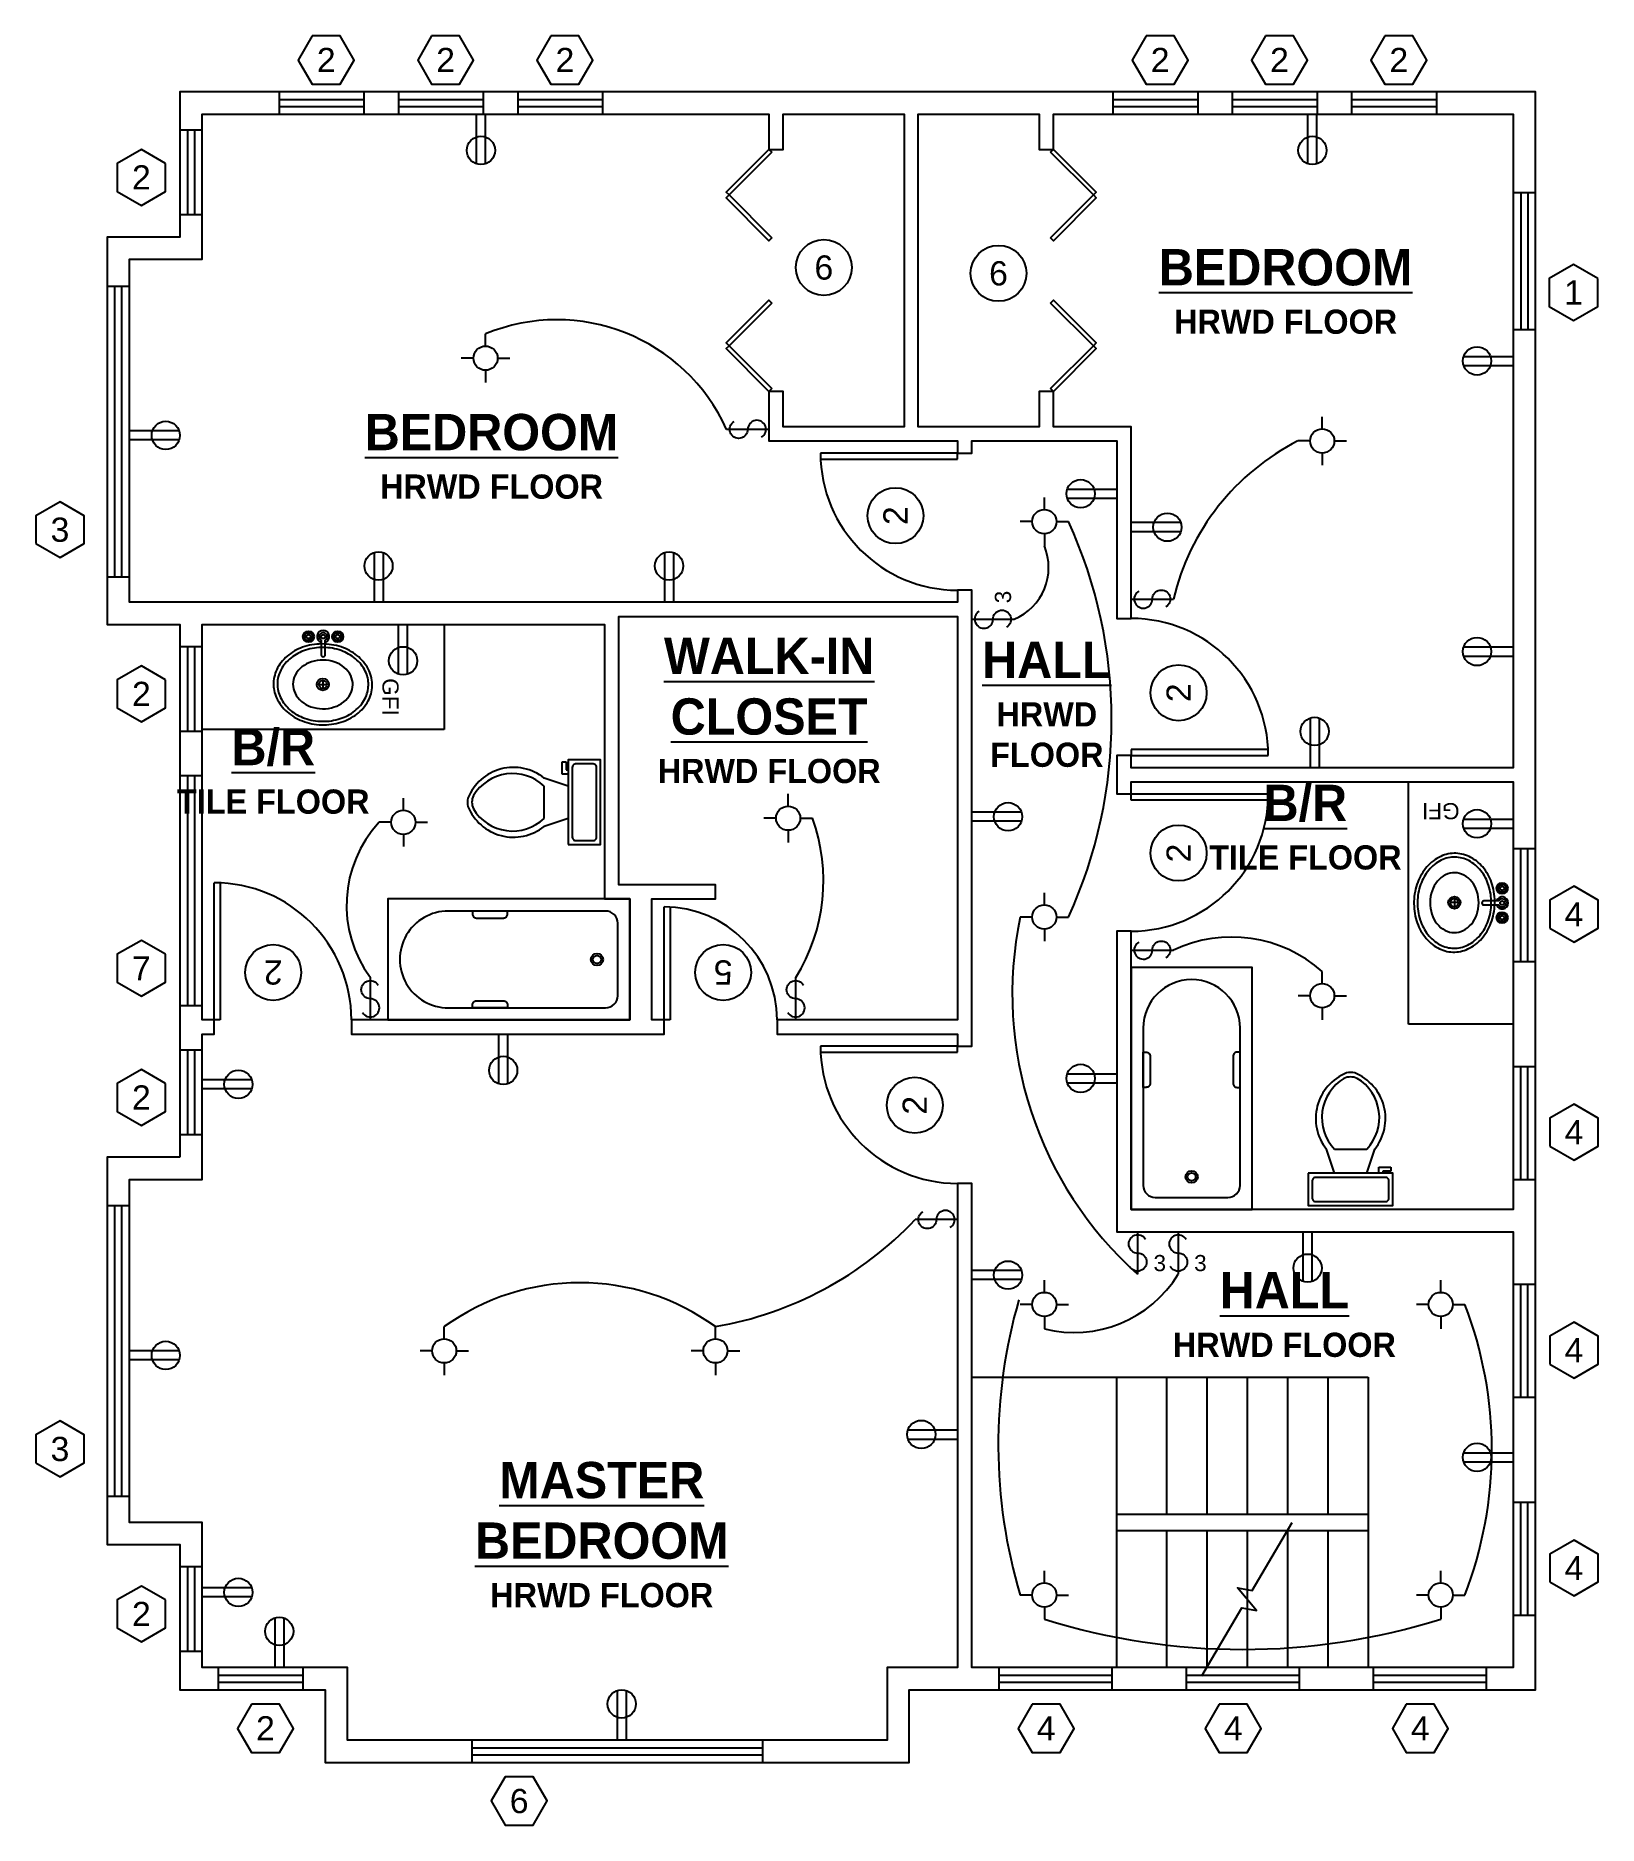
# Model space of a CAD drawing. Header units: inches. Extents: x 611 to 998, y -73 to 370.
import ezdxf
from ezdxf.enums import TextEntityAlignment as Align

# ---------------------------------------------------------------- set-up
doc = ezdxf.new("R2010")
doc.units = ezdxf.units.IN
doc.header["$MEASUREMENT"] = 0
for name, color, linetype in [('Appliances', 3, 'Continuous'), ('Cabinetry', 95, 'Continuous'), ('DB - Windows', 5, 'Continuous'), ('Doors', 155, 'Continuous'), ('Lighting', 30, 'Continuous'), ('Power', 6, 'Continuous'), ('Stairs', 203, 'Continuous'), ('Text', 7, 'Continuous'), ('Walls', 7, 'Continuous')]:
    doc.layers.add(name, color=color, linetype=linetype)
doc.styles.add('ARCHITECT', font='cityb___.ttf')
doc.styles.add('ATTR', font='romans.shx', dxfattribs={"width": 0.8, "height": 0.24})
doc.styles.get("Standard").update_dxf_attribs({"font": 'arial.ttf'})

# ---------------------------------------------------------------- blocks, each defined once
blk = doc.blocks.new('Lighting fixture')
for p, q in [((0, 3), (0, 6)), ((-3, 0), (-6, 0)), ((3, 0), (6, 0)), ((0, -3), (0, -6))]:
    blk.add_line(p, q)
blk.add_circle((0, 0), 3)
blk = doc.blocks.new('Receptacle')
for p, q in [((12.31, 1.12), (0, 1.12)), ((12.31, -1.12), (0, -1.12))]:
    blk.add_line(p, q)
blk.add_circle((9, 0), 3.5)
at = {"style": 'ATTR', "width": 0.8, "flags": 9}
blk.add_attdef('ESTCODE', (0, 0), '', height=0.0000548, dxfattribs=at)
blk = doc.blocks.new('*B15')
for p, q in [((12.31, 1.12), (0, 1.12)), ((12.31, -1.12), (0, -1.12))]:
    blk.add_line(p, q)
blk.add_circle((9, 0), 3.5)
at = {"insert": (13.31, -1.12), "char_height": 4, "width": 3.3694, "attachment_point": 1}
blk.add_mtext('GFI', dxfattribs=at)
at = {"style": 'ATTR', "width": 0.8, "flags": 9}
blk.add_attdef('ESTCODE', (0, 0), '', height=0.0000548, dxfattribs=at)
blk = doc.blocks.new('*B16')
blk.add_line((0, 0), (0, -10.5))
blk.add_lwpolyline([(1.95, -1.88, 1.732051), (0, -5.25, -1.732051), (-1.95, -8.62, -1.732051)], format="xyb")
at = {"insert": (3.95, -5.74), "char_height": 4, "width": 3.3694, "attachment_point": 1}
blk.add_mtext('3', dxfattribs=at)
at = {"style": 'ATTR', "width": 0.8, "flags": 9}
blk.add_attdef('ESTCODE', (0, 0), '', height=0.00003, dxfattribs=at)
blk = doc.blocks.new('Switch')
blk.add_line((0, 0), (0, -10.5))
blk.add_lwpolyline([(1.95, -1.88, 1.732051), (0, -5.25, -1.732051), (-1.95, -8.62, -1.732051)], format="xyb")
at = {"style": 'ATTR', "width": 0.8, "flags": 9}
blk.add_attdef('ESTCODE', (0, 0), '', height=0.00003, dxfattribs=at)
blk = doc.blocks.new('Bathtub')
blk.add_lwpolyline([(0, 0), (0, -60), (30, -60), (30, 0)], close=True)
for points in [[(27, -6, 0.414214), (24, -3), (6, -3, 0.414214), (3, -6), (3, -45, 1), (27, -45)], [(3, -39.02), (3.73, -39.02, 0.414214), (4.73, -38.02), (4.73, -31.3, 0.414214), (3.73, -30.3), (3, -30.3)], [(27, -39.02), (26.27, -39.02, -0.414214), (25.27, -38.02), (25.27, -31.3, -0.414214), (26.27, -30.3), (27, -30.3)]]:
    blk.add_lwpolyline(points, format="xyb", close=True)
for radius in [1.5, 1]:
    blk.add_circle((15, -8.13), radius)
blk = doc.blocks.new('Toilet')
for p, q in [((9.5, -7), (9.5, -3)), ((-10, -9.5), (-8, -9.5)), ((-10, -10.5), (-10, -9.5)), ((-7, -10.5), (-10, -10.5)), ((-8, -9.5), (-8, -9)), ((-7, -9), (-7, -10.5)), ((-4, -9), (-6, -15)), ((4, -9), (6, -15)), ((4, -15), (-4, -15))]:
    blk.add_line(p, q)
blk.add_lwpolyline([(10.5, -9), (10.5, -1), (-10.5, -1), (-10.5, -9)], close=True)
for points in [[(-9.5, -3), (-9.5, -7)], [(8.5, -2), (-8.5, -2)], [(-8.5, -8), (8.5, -8)]]:
    blk.add_lwpolyline(points)
for centre, radius, start, end in [((-8.62, -2.88), 0.884, 81.8699, 188.1301), ((8.62, -2.88), 0.884, 351.8699, 98.1301), ((-8.62, -7.12), 0.884, 171.8699, 278.1301), ((8.62, -7.12), 0.884, 261.8699, 8.1301), ((3.52, -22.58), 12.17, 141.4691, 247.9714), ((4.2, -22.82), 11.33, 136.3677, 238.9468), ((-3.52, -22.58), 12.17, 292.0284, 38.5307), ((-4.2, -22.82), 11.33, 301.053, 43.6321), ((0, -28.88), 4, 245.7318, 294.2682), ((0, -30), 4, 254.8605, 285.1395)]:
    blk.add_arc(centre, radius, start, end)
blk = doc.blocks.new('Faucet - top')
for p, q in [((-4.107, 0.125), (-4.375, 0.125)), ((-3.75, 0.4788), (-3.75, 0.75)), ((-3.5, 0.482), (-3.5, 0.75)), ((-3.1461, 0.125), (-2.875, 0.125)), ((3.143, 0.125), (2.875, 0.125)), ((3.5, 0.4788), (3.5, 0.75)), ((3.75, 0.482), (3.75, 0.75)), ((4.1039, 0.125), (4.375, 0.125)), ((-4.1039, -0.125), (-4.375, -0.125)), ((-3.75, -0.4821), (-3.75, -0.75)), ((-3.5, -0.4789), (-3.5, -0.75)), ((-3.143, -0.125), (-2.875, -0.125)), ((-0.5, -0.8639), (-0.5, -4.5)), ((0.5, -4.5), (0.5, -0.8631)), ((3.1461, -0.125), (2.875, -0.125)), ((3.5, -0.4821), (3.5, -0.75)), ((3.75, -0.4789), (3.75, -0.75)), ((4.107, -0.125), (4.375, -0.125))]:
    blk.add_line(p, q)
for centre, radius in [((-3.625, 0), 1.375), ((-4.625, 0), 0.2795), ((-3.625, 0), 0.5), ((-3.625, 1), 0.2795), ((-2.625, 0), 0.2795), ((0, 0), 0.5), ((3.625, 0), 1.375), ((2.625, 0), 0.2795), ((3.625, 0), 0.5), ((3.625, 1), 0.2795), ((4.625, 0), 0.2795), ((-3.625, -1), 0.2795), ((3.625, -1), 0.2795)]:
    blk.add_circle(centre, radius)
for centre, radius, start, end in [((-3.625, 0), 1, 105.2407, 164.2093), ((-3.625, 0), 1, 16.44125, 74.07887), ((0, 0), 1.5, 289.6514, 250.3603), ((0, 0), 1, 300.3431, 239.7554), ((3.625, 0), 1, 106.12, 164.0884), ((3.625, 0), 1, 16.23422, 73.90469), ((-3.625, 0), 1, 196.2342, 253.9047), ((-3.625, 0), 1, 286.12, 344.0884), ((3.625, 0), 1, 196.4413, 254.0789), ((3.625, 0), 1, 285.2407, 344.2093), ((0, -4.5), 0.5, 180, 0)]:
    blk.add_arc(centre, radius, start, end)
blk = doc.blocks.new('Sink')
for p, q in [((-1.07, -14.84), (0.93, -14.84)), ((-0.07, -13.84), (-0.07, -15.84))]:
    blk.add_line(p, q)
at = {"linetype": 'Continuous'}
for points in [[(-12.3, -14.45, 0.117634), (-11.53, -18.2, 0.104469), (-8.95, -21.64, 0.090016), (-5.15, -23.91, 0.08192), (-0.39, -24.86, 0.08192), (4.42, -24.22, 0.090016), (8.35, -22.2, 0.104469), (11.16, -18.93, 0.117634), (12.17, -15.24, 0.117634), (11.4, -11.48, 0.104469), (8.81, -8.04, 0.090016), (5.02, -5.77, 0.08192), (0.26, -4.83, 0.08192), (-4.56, -5.46, 0.090016), (-8.49, -7.48, 0.104469), (-11.29, -10.75, 0.117634)], [(-11.35, -14.68, 0.118622), (-10.58, -18.09, 0.104678), (-8.14, -21.2, 0.089562), (-4.61, -23.21, 0.081185), (-0.2, -23.99, 0.081185), (4.23, -23.33, 0.089562), (7.82, -21.42, 0.104678), (10.35, -18.39, 0.118622), (11.22, -15, 0.118622), (10.45, -11.59, 0.104678), (8, -8.48, 0.089562), (4.47, -6.47, 0.081185), (0.06, -5.69, 0.081185), (-4.37, -6.35, 0.089562), (-7.96, -8.26, 0.104678), (-10.49, -11.29, 0.118622)], [(-7.49, -14.76, 0.118283), (-6.97, -17.01, 0.104607), (-5.36, -19.05, 0.089718), (-3.03, -20.37, 0.081436), (-0.14, -20.88, 0.081436), (2.77, -20.43, 0.089718), (5.13, -19.17, 0.104607), (6.79, -17.16, 0.118283), (7.35, -14.92, 0.118283), (6.84, -12.67, 0.104607), (5.23, -10.63, 0.089718), (2.9, -9.31, 0.081436), (0, -8.8, 0.081436), (-2.91, -9.25, 0.089718), (-5.27, -10.51, 0.104607), (-6.92, -12.52, 0.118283)]]:
    blk.add_lwpolyline(points, format="xyb", close=True, dxfattribs=at)
for radius in [1.5, 1]:
    blk.add_circle((-0.07, -14.84), radius)
blk.add_blockref('Faucet - top', (0, -3))
blk = doc.blocks.new('*U41')
for p, q in [((0, 5.5), (0, 0)), ((72, 5.5), (72, 0)), ((0, 3.62), (72, 3.62)), ((0, 1.88), (72, 1.88))]:
    blk.add_line(p, q)
blk.add_lwpolyline([(8.23, 23.22), (4.77, 17.22), (8.23, 11.22), (15.16, 11.22), (18.63, 17.22), (15.16, 23.22)], close=True)
at = {"color": 7}
blk.add_attdef('SYM.', text='', height=6, dxfattribs=at).set_placement((11.7, 19.39), align=Align.MIDDLE_CENTER)
at = {"flags": 1}
for tag, p in [('WIDTH', (-0.17, -11.88)), ('HEIGHT', (-0.17, -23.01)), ('STYLE', (-0.17, -34.13)), ('REF#', (-0.17, -45.26)), ('MANUFACTURER', (-0.17, -56.39)), ('COST', (-0.17, -67.52))]:
    blk.add_attdef(tag, p, '', height=6, dxfattribs=at)
blk = doc.blocks.new('*U42')
for p, q in [((0, 5.5), (0, 0)), ((72, 5.5), (72, 0)), ((0, 3.62), (72, 3.62)), ((0, 1.88), (72, 1.88))]:
    blk.add_line(p, q)
blk.add_lwpolyline([(8.23, 23.22), (4.77, 17.22), (8.23, 11.22), (15.16, 11.22), (18.63, 17.22), (15.16, 23.22)], close=True)
at = {"color": 7}
blk.add_attdef('SYM.', text='', height=6, dxfattribs=at).set_placement((11.7, 19.39), align=Align.MIDDLE_CENTER)
at = {"flags": 1}
for tag, p in [('WIDTH', (-0.17, -11.88)), ('HEIGHT', (-0.17, -23.01)), ('STYLE', (-0.17, -34.13)), ('REF#', (-0.17, -45.26)), ('MANUFACTURER', (-0.17, -56.39)), ('COST', (-0.17, -67.52))]:
    blk.add_attdef(tag, p, '', height=6, dxfattribs=at)
blk = doc.blocks.new('*B18')
for p, q in [((0, 5.5), (0, 0)), ((21, 5.5), (21, 0)), ((0, 3.62), (21, 3.62)), ((0, 1.88), (21, 1.88))]:
    blk.add_line(p, q)
blk.add_lwpolyline([(8.23, -3.54), (4.77, -9.54), (8.23, -15.54), (15.16, -15.54), (18.63, -9.54), (15.16, -3.54)], close=True)
at = {"flags": 1}
for tag, p in [('WIDTH', (-0.17, -11.88)), ('HEIGHT', (-0.17, -23.01)), ('STYLE', (-0.17, -34.13)), ('REF#', (-0.17, -45.26)), ('MANUFACTURER', (-0.17, -56.39)), ('COST', (-0.17, -67.52))]:
    blk.add_attdef(tag, p, '', height=6, dxfattribs=at)
at = {"color": 7}
blk.add_attdef('SYM.', text='', height=6, dxfattribs=at).set_placement((11.7, -9.54), align=Align.MIDDLE_CENTER)
blk = doc.blocks.new('*U37')
for p, q in [((0, 5.5), (0, 0)), ((21, 5.5), (21, 0)), ((0, 3.62), (21, 3.62)), ((0, 1.88), (21, 1.88))]:
    blk.add_line(p, q)
blk.add_lwpolyline([(8.23, 19.39), (4.77, 13.39), (8.23, 7.39), (15.16, 7.39), (18.63, 13.39), (15.16, 19.39)], close=True)
at = {"color": 7}
blk.add_attdef('SYM.', text='', height=6, dxfattribs=at).set_placement((11.7, 19.39), align=Align.MIDDLE_CENTER)
at = {"flags": 1}
for tag, p in [('WIDTH', (-0.17, -11.88)), ('HEIGHT', (-0.17, -23.01)), ('STYLE', (-0.17, -34.13)), ('REF#', (-0.17, -45.26)), ('MANUFACTURER', (-0.17, -56.39)), ('COST', (-0.17, -67.52))]:
    blk.add_attdef(tag, p, '', height=6, dxfattribs=at)
blk = doc.blocks.new('*U38')
for p, q in [((0, 5.5), (0, 0)), ((21, 5.5), (21, 0)), ((0, 3.62), (21, 3.62)), ((0, 1.88), (21, 1.88))]:
    blk.add_line(p, q)
blk.add_lwpolyline([(8.23, 19.39), (4.77, 13.39), (8.23, 7.39), (15.16, 7.39), (18.63, 13.39), (15.16, 19.39)], close=True)
at = {"color": 7}
blk.add_attdef('SYM.', text='', height=6, dxfattribs=at).set_placement((11.7, 19.39), align=Align.MIDDLE_CENTER)
at = {"flags": 1}
for tag, p in [('WIDTH', (-0.17, -11.88)), ('HEIGHT', (-0.17, -23.01)), ('STYLE', (-0.17, -34.13)), ('REF#', (-0.17, -45.26)), ('MANUFACTURER', (-0.17, -56.39)), ('COST', (-0.17, -67.52))]:
    blk.add_attdef(tag, p, '', height=6, dxfattribs=at)
blk = doc.blocks.new('*U39')
for p, q in [((0, 5.5), (0, 0)), ((21, 5.5), (21, 0)), ((0, 3.62), (21, 3.62)), ((0, 1.88), (21, 1.88))]:
    blk.add_line(p, q)
blk.add_lwpolyline([(8.23, 19.39), (4.77, 13.39), (8.23, 7.39), (15.16, 7.39), (18.63, 13.39), (15.16, 19.39)], close=True)
at = {"color": 7}
blk.add_attdef('SYM.', text='', height=6, dxfattribs=at).set_placement((11.7, 19.39), align=Align.MIDDLE_CENTER)
at = {"flags": 1}
for tag, p in [('WIDTH', (-0.17, -11.88)), ('HEIGHT', (-0.17, -23.01)), ('STYLE', (-0.17, -34.13)), ('REF#', (-0.17, -45.26)), ('MANUFACTURER', (-0.17, -56.39)), ('COST', (-0.17, -67.52))]:
    blk.add_attdef(tag, p, '', height=6, dxfattribs=at)
blk = doc.blocks.new('*U40')
for p, q in [((0, 5.5), (0, 0)), ((21, 5.5), (21, 0)), ((0, 3.62), (21, 3.62)), ((0, 1.88), (21, 1.88))]:
    blk.add_line(p, q)
blk.add_lwpolyline([(8.23, 19.39), (4.77, 13.39), (8.23, 7.39), (15.16, 7.39), (18.63, 13.39), (15.16, 19.39)], close=True)
at = {"color": 7}
blk.add_attdef('SYM.', text='', height=6, dxfattribs=at).set_placement((11.7, 19.39), align=Align.MIDDLE_CENTER)
at = {"flags": 1}
for tag, p in [('WIDTH', (-0.17, -11.88)), ('HEIGHT', (-0.17, -23.01)), ('STYLE', (-0.17, -34.13)), ('REF#', (-0.17, -45.26)), ('MANUFACTURER', (-0.17, -56.39)), ('COST', (-0.17, -67.52))]:
    blk.add_attdef(tag, p, '', height=6, dxfattribs=at)
blk = doc.blocks.new('*U29')
for p, q in [((0, 5.5), (0, 0)), ((21, 5.5), (21, 0)), ((0, 3.62), (21, 3.62)), ((0, 1.88), (21, 1.88))]:
    blk.add_line(p, q)
blk.add_lwpolyline([(8.23, 19.39), (4.77, 13.39), (8.23, 7.39), (15.16, 7.39), (18.63, 13.39), (15.16, 19.39)], close=True)
at = {"color": 7}
blk.add_attdef('SYM.', text='', height=6, dxfattribs=at).set_placement((11.7, 19.39), align=Align.MIDDLE_CENTER)
at = {"flags": 1}
for tag, p in [('WIDTH', (-0.17, -11.88)), ('HEIGHT', (-0.17, -23.01)), ('STYLE', (-0.17, -34.13)), ('REF#', (-0.17, -45.26)), ('MANUFACTURER', (-0.17, -56.39)), ('COST', (-0.17, -67.52))]:
    blk.add_attdef(tag, p, '', height=6, dxfattribs=at)
blk = doc.blocks.new('*U30')
for p, q in [((0, 5.5), (0, 0)), ((21, 5.5), (21, 0)), ((0, 3.62), (21, 3.62)), ((0, 1.88), (21, 1.88))]:
    blk.add_line(p, q)
blk.add_lwpolyline([(8.23, 19.39), (4.77, 13.39), (8.23, 7.39), (15.16, 7.39), (18.63, 13.39), (15.16, 19.39)], close=True)
at = {"color": 7}
blk.add_attdef('SYM.', text='', height=6, dxfattribs=at).set_placement((11.7, 19.39), align=Align.MIDDLE_CENTER)
at = {"flags": 1}
for tag, p in [('WIDTH', (-0.17, -11.88)), ('HEIGHT', (-0.17, -23.01)), ('STYLE', (-0.17, -34.13)), ('REF#', (-0.17, -45.26)), ('MANUFACTURER', (-0.17, -56.39)), ('COST', (-0.17, -67.52))]:
    blk.add_attdef(tag, p, '', height=6, dxfattribs=at)
blk = doc.blocks.new('*B19')
for p, q in [((-36, 5.5), (-36, 0)), ((21, 5.5), (21, 0)), ((-36, 3.62), (21, 3.62)), ((-36, 1.88), (21, 1.88))]:
    blk.add_line(p, q)
blk.add_lwpolyline([(8.23, -3.54), (4.77, -9.54), (8.23, -15.54), (15.16, -15.54), (18.63, -9.54), (15.16, -3.54)], close=True)
at = {"flags": 1}
for tag, p in [('WIDTH', (-0.17, -11.88)), ('HEIGHT', (-0.17, -23.01)), ('STYLE', (-0.17, -34.13)), ('REF#', (-0.17, -45.26)), ('MANUFACTURER', (-0.17, -56.39)), ('COST', (-0.17, -67.52))]:
    blk.add_attdef(tag, p, '', height=6, dxfattribs=at)
at = {"color": 7}
blk.add_attdef('SYM.', text='', height=6, dxfattribs=at).set_placement((11.7, -9.54), align=Align.MIDDLE_CENTER)
blk = doc.blocks.new('*U31')
for p, q in [((0, 5.5), (0, 0)), ((72, 5.5), (72, 0)), ((0, 3.62), (72, 3.62)), ((0, 1.88), (72, 1.88))]:
    blk.add_line(p, q)
blk.add_lwpolyline([(8.23, -3.54), (4.77, -9.54), (8.23, -15.54), (15.16, -15.54), (18.63, -9.54), (15.16, -3.54)], close=True)
at = {"color": 7}
blk.add_attdef('SYM.', text='', height=6, dxfattribs=at).set_placement((11.7, 19.39), align=Align.MIDDLE_CENTER)
at = {"flags": 1}
for tag, p in [('WIDTH', (-0.17, -11.88)), ('HEIGHT', (-0.17, -23.01)), ('STYLE', (-0.17, -34.13)), ('REF#', (-0.17, -45.26)), ('MANUFACTURER', (-0.17, -56.39)), ('COST', (-0.17, -67.52))]:
    blk.add_attdef(tag, p, '', height=6, dxfattribs=at)
blk = doc.blocks.new('*U32')
for p, q in [((0, 5.5), (0, 0)), ((28, 5.5), (28, 0)), ((0, 3.62), (28, 3.62)), ((0, 1.88), (28, 1.88))]:
    blk.add_line(p, q)
blk.add_lwpolyline([(8.23, -3.54), (4.77, -9.54), (8.23, -15.54), (15.16, -15.54), (18.63, -9.54), (15.16, -3.54)], close=True)
at = {"color": 7}
blk.add_attdef('SYM.', text='', height=6, dxfattribs=at).set_placement((11.7, 19.39), align=Align.MIDDLE_CENTER)
at = {"flags": 1}
for tag, p in [('WIDTH', (-0.17, -11.88)), ('HEIGHT', (-0.17, -23.01)), ('STYLE', (-0.17, -34.13)), ('REF#', (-0.17, -45.26)), ('MANUFACTURER', (-0.17, -56.39)), ('COST', (-0.17, -67.52))]:
    blk.add_attdef(tag, p, '', height=6, dxfattribs=at)
blk = doc.blocks.new('*U33')
for p, q in [((0, 5.5), (0, 0)), ((28, 5.5), (28, 0)), ((0, 3.62), (28, 3.62)), ((0, 1.88), (28, 1.88))]:
    blk.add_line(p, q)
blk.add_lwpolyline([(8.23, -3.54), (4.77, -9.54), (8.23, -15.54), (15.16, -15.54), (18.63, -9.54), (15.16, -3.54)], close=True)
at = {"color": 7}
blk.add_attdef('SYM.', text='', height=6, dxfattribs=at).set_placement((11.7, 19.39), align=Align.MIDDLE_CENTER)
at = {"flags": 1}
for tag, p in [('WIDTH', (-0.17, -11.88)), ('HEIGHT', (-0.17, -23.01)), ('STYLE', (-0.17, -34.13)), ('REF#', (-0.17, -45.26)), ('MANUFACTURER', (-0.17, -56.39)), ('COST', (-0.17, -67.52))]:
    blk.add_attdef(tag, p, '', height=6, dxfattribs=at)
blk = doc.blocks.new('*U34')
for p, q in [((0, 5.5), (0, 0)), ((28, 5.5), (28, 0)), ((0, 3.62), (28, 3.62)), ((0, 1.88), (28, 1.88))]:
    blk.add_line(p, q)
blk.add_lwpolyline([(8.23, -3.54), (4.77, -9.54), (8.23, -15.54), (15.16, -15.54), (18.63, -9.54), (15.16, -3.54)], close=True)
at = {"color": 7}
blk.add_attdef('SYM.', text='', height=6, dxfattribs=at).set_placement((11.7, 19.39), align=Align.MIDDLE_CENTER)
at = {"flags": 1}
for tag, p in [('WIDTH', (-0.17, -11.88)), ('HEIGHT', (-0.17, -23.01)), ('STYLE', (-0.17, -34.13)), ('REF#', (-0.17, -45.26)), ('MANUFACTURER', (-0.17, -56.39)), ('COST', (-0.17, -67.52))]:
    blk.add_attdef(tag, p, '', height=6, dxfattribs=at)
blk = doc.blocks.new('*U35')
for p, q in [((0, 5.5), (0, 0)), ((28, 5.5), (28, 0)), ((0, 3.62), (28, 3.62)), ((0, 1.88), (28, 1.88))]:
    blk.add_line(p, q)
blk.add_lwpolyline([(8.23, -3.54), (4.77, -9.54), (8.23, -15.54), (15.16, -15.54), (18.63, -9.54), (15.16, -3.54)], close=True)
at = {"color": 7}
blk.add_attdef('SYM.', text='', height=6, dxfattribs=at).set_placement((11.7, 19.39), align=Align.MIDDLE_CENTER)
at = {"flags": 1}
for tag, p in [('WIDTH', (-0.17, -11.88)), ('HEIGHT', (-0.17, -23.01)), ('STYLE', (-0.17, -34.13)), ('REF#', (-0.17, -45.26)), ('MANUFACTURER', (-0.17, -56.39)), ('COST', (-0.17, -67.52))]:
    blk.add_attdef(tag, p, '', height=6, dxfattribs=at)
blk = doc.blocks.new('*U36')
for p, q in [((0, 5.5), (0, 0)), ((28, 5.5), (28, 0)), ((0, 3.62), (28, 3.62)), ((0, 1.88), (28, 1.88))]:
    blk.add_line(p, q)
blk.add_lwpolyline([(8.23, -3.54), (4.77, -9.54), (8.23, -15.54), (15.16, -15.54), (18.63, -9.54), (15.16, -3.54)], close=True)
at = {"color": 7}
blk.add_attdef('SYM.', text='', height=6, dxfattribs=at).set_placement((11.7, 19.39), align=Align.MIDDLE_CENTER)
at = {"flags": 1}
for tag, p in [('WIDTH', (-0.17, -11.88)), ('HEIGHT', (-0.17, -23.01)), ('STYLE', (-0.17, -34.13)), ('REF#', (-0.17, -45.26)), ('MANUFACTURER', (-0.17, -56.39)), ('COST', (-0.17, -67.52))]:
    blk.add_attdef(tag, p, '', height=6, dxfattribs=at)
blk = doc.blocks.new('*U25')
for p, q in [((0, 5.5), (0, 0)), ((28, 5.5), (28, 0)), ((0, 3.62), (28, 3.62)), ((0, 1.88), (28, 1.88))]:
    blk.add_line(p, q)
blk.add_lwpolyline([(8.23, -3.54), (4.77, -9.54), (8.23, -15.54), (15.16, -15.54), (18.63, -9.54), (15.16, -3.54)], close=True)
at = {"color": 7}
blk.add_attdef('SYM.', text='', height=6, dxfattribs=at).set_placement((11.7, 19.39), align=Align.MIDDLE_CENTER)
at = {"flags": 1}
for tag, p in [('WIDTH', (-0.17, -11.88)), ('HEIGHT', (-0.17, -23.01)), ('STYLE', (-0.17, -34.13)), ('REF#', (-0.17, -45.26)), ('MANUFACTURER', (-0.17, -56.39)), ('COST', (-0.17, -67.52))]:
    blk.add_attdef(tag, p, '', height=6, dxfattribs=at)
blk = doc.blocks.new('*U26')
for p, q in [((0, 5.5), (0, 0)), ((28, 5.5), (28, 0)), ((0, 3.62), (28, 3.62)), ((0, 1.88), (28, 1.88))]:
    blk.add_line(p, q)
blk.add_lwpolyline([(8.23, -3.54), (4.77, -9.54), (8.23, -15.54), (15.16, -15.54), (18.63, -9.54), (15.16, -3.54)], close=True)
at = {"color": 7}
blk.add_attdef('SYM.', text='', height=6, dxfattribs=at).set_placement((11.7, 19.39), align=Align.MIDDLE_CENTER)
at = {"flags": 1}
for tag, p in [('WIDTH', (-0.17, -11.88)), ('HEIGHT', (-0.17, -23.01)), ('STYLE', (-0.17, -34.13)), ('REF#', (-0.17, -45.26)), ('MANUFACTURER', (-0.17, -56.39)), ('COST', (-0.17, -67.52))]:
    blk.add_attdef(tag, p, '', height=6, dxfattribs=at)
blk = doc.blocks.new('*U27')
for p, q in [((-13, 5.5), (-13, 0)), ((21, 5.5), (21, 0)), ((-13, 3.62), (21, 3.62)), ((-13, 1.88), (21, 1.88))]:
    blk.add_line(p, q)
blk.add_lwpolyline([(8.23, 20.92), (4.77, 14.92), (8.23, 8.92), (15.16, 8.92), (18.63, 14.92), (15.16, 20.92)], close=True)
at = {"color": 7}
blk.add_attdef('SYM.', text='', height=6, dxfattribs=at).set_placement((11.7, 19.39), align=Align.MIDDLE_CENTER)
at = {"flags": 1}
for tag, p in [('WIDTH', (-0.17, -11.88)), ('HEIGHT', (-0.17, -23.01)), ('STYLE', (-0.17, -34.13)), ('REF#', (-0.17, -45.26)), ('MANUFACTURER', (-0.17, -56.39)), ('COST', (-0.17, -67.52))]:
    blk.add_attdef(tag, p, '', height=6, dxfattribs=at)
blk = doc.blocks.new('Door - Bifold')
for points in [[(0.71, -0.71), (0, 0), (10.61, 10.61), (11.31, 9.9)], [(21.92, -0.71), (11.31, 9.9), (12.02, 10.61), (22.63, 0)], [(38.08, -0.71), (37.37, 0), (47.98, 10.61), (48.69, 9.9)], [(59.29, -0.71), (48.69, 9.9), (49.39, 10.61), (60, 0)]]:
    blk.add_lwpolyline(points, close=True)
blk.add_circle((30.72, -13.6), 6.93)
at = {"color": 7, "flags": 8}
blk.add_attdef('SYM.', text='', height=6, dxfattribs=at).set_placement((30.72, -13.6), align=Align.MIDDLE_CENTER)
at = {"flags": 9}
for tag, p in [('WIDTH', (18.85, -23.55)), ('HEIGHT', (18.85, -34.68)), ('STYLE', (18.85, -45.81)), ('REF#', (18.85, -56.94)), ('MANUFACTURER', (18.85, -68.06)), ('COST', (18.85, -79.19))]:
    blk.add_attdef(tag, p, '', height=6, dxfattribs=at)
blk = doc.blocks.new('*B21')
for p, q in [((-1.5, 33.97), (-1.5, 0)), ((0, 0), (0, 34)), ((-1.5, 0), (0, 0))]:
    blk.add_line(p, q)
blk.add_circle((-15.53, 15.41), 6.93)
blk.add_arc((0, 0), 34, 90, 180)
at = {"color": 7, "flags": 8}
blk.add_attdef('SYM.', text='', height=6, dxfattribs=at).set_placement((12.94, 11.18), align=Align.MIDDLE_CENTER)
at = {"flags": 9}
for tag, p in [('WIDTH', (1.07, -20.09)), ('HEIGHT', (1.07, -31.22)), ('STYLE', (1.07, -42.35)), ('REF#', (1.07, -53.47)), ('MANUFACTURER', (1.07, -64.6)), ('COST', (1.07, -75.73))]:
    blk.add_attdef(tag, p, '', height=6, dxfattribs=at)
blk = doc.blocks.new('*U28')
for p, q in [((1.5, 0), (0, 0)), ((0, 0), (0, -34)), ((1.5, -33.97), (1.5, 0))]:
    blk.add_line(p, q)
blk.add_circle((15.59, -11.78), 6.93)
blk.add_arc((0, 0), 34, 270, 0)
at = {"color": 7, "flags": 8}
blk.add_attdef('SYM.', text='', height=6, dxfattribs=at).set_placement((15.59, -11.78), align=Align.MIDDLE_CENTER)
at = {"flags": 9}
for tag, p in [('WIDTH', (1.07, -20.09)), ('HEIGHT', (1.07, -31.22)), ('STYLE', (1.07, -42.35)), ('REF#', (1.07, -53.47)), ('MANUFACTURER', (1.07, -64.6)), ('COST', (1.07, -75.73))]:
    blk.add_attdef(tag, p, '', height=6, dxfattribs=at)
blk = doc.blocks.new('*U22')
for p, q in [((-1.5, 0), (0, 0)), ((-1.5, -33.97), (-1.5, 0)), ((0, 0), (0, -34))]:
    blk.add_line(p, q)
blk.add_circle((-14.63, -11.78), 6.93)
blk.add_arc((0, 0), 34, 180, 270)
at = {"color": 7, "flags": 8}
blk.add_attdef('SYM.', text='', height=6, dxfattribs=at).set_placement((-14.63, -11.78), align=Align.MIDDLE_CENTER)
at = {"flags": 9}
for tag, p in [('WIDTH', (1.07, -20.09)), ('HEIGHT', (1.07, -31.22)), ('STYLE', (1.07, -42.35)), ('REF#', (1.07, -53.47)), ('MANUFACTURER', (1.07, -64.6)), ('COST', (1.07, -75.73))]:
    blk.add_attdef(tag, p, '', height=6, dxfattribs=at)
blk = doc.blocks.new('*U23')
for p, q in [((-1.5, 0), (0, 0)), ((-1.5, -33.97), (-1.5, 0)), ((0, 0), (0, -34))]:
    blk.add_line(p, q)
blk.add_circle((-14.63, -11.78), 6.93)
blk.add_arc((0, 0), 34, 180, 270)
at = {"color": 7, "flags": 8}
blk.add_attdef('SYM.', text='', height=6, dxfattribs=at).set_placement((-14.63, -11.78), align=Align.MIDDLE_CENTER)
at = {"flags": 9}
for tag, p in [('WIDTH', (1.07, -20.09)), ('HEIGHT', (1.07, -31.22)), ('STYLE', (1.07, -42.35)), ('REF#', (1.07, -53.47)), ('MANUFACTURER', (1.07, -64.6)), ('COST', (1.07, -75.73))]:
    blk.add_attdef(tag, p, '', height=6, dxfattribs=at)
blk = doc.blocks.new('*U24')
for p, q in [((-1.5, 0), (0, 0)), ((-1.5, -27.97), (-1.5, 0)), ((0, 0), (0, -28))]:
    blk.add_line(p, q)
blk.add_circle((-14.63, -11.78), 6.93)
blk.add_arc((0, 0), 28, 180, 270)
at = {"color": 7, "flags": 8}
blk.add_attdef('SYM.', text='', height=6, dxfattribs=at).set_placement((-14.63, -11.78), align=Align.MIDDLE_CENTER)
at = {"flags": 9}
for tag, p in [('WIDTH', (1.07, -20.09)), ('HEIGHT', (1.07, -31.22)), ('STYLE', (1.07, -42.35)), ('REF#', (1.07, -53.47)), ('MANUFACTURER', (1.07, -64.6)), ('COST', (1.07, -75.73))]:
    blk.add_attdef(tag, p, '', height=6, dxfattribs=at)
blk = doc.blocks.new('*U43')
for p, q in [((-1.5, 33.97), (-1.5, 0)), ((0, 0), (0, 34)), ((-1.5, 0), (0, 0))]:
    blk.add_line(p, q)
blk.add_circle((-14.63, 10.63), 6.93)
blk.add_arc((0, 0), 34, 90, 180)
at = {"color": 7, "flags": 8}
blk.add_attdef('SYM.', text='', height=6, dxfattribs=at).set_placement((-14.63, 10.63), align=Align.MIDDLE_CENTER)
at = {"flags": 9}
for tag, p in [('WIDTH', (1.07, -20.09)), ('HEIGHT', (1.07, -31.22)), ('STYLE', (1.07, -42.35)), ('REF#', (1.07, -53.47)), ('MANUFACTURER', (1.07, -64.6)), ('COST', (1.07, -75.73))]:
    blk.add_attdef(tag, p, '', height=6, dxfattribs=at)

msp = doc.modelspace()

# ---------------------------------------------------------------- linework, layer by layer
at = {"layer": 'Cabinetry'}
for p, q in [((712.04, 224.15), (712.04, 198.15)), ((712.04, 198.15), (652.04, 198.15)), ((951.04, 125.15), (951.04, 185.15)), ((977.04, 125.15), (951.04, 125.15))]:
    msp.add_line(p, q, dxfattribs=at)
at = {"layer": 'Lighting'}
for centre, radius, start, end in [((739.96, 253.48), 46.18, 24.3414, 112.4975), ((950.58, 216.7), 59.4, 116.9458, 166.6137), ((759.71, 200.65), 117.76, 335.4123, 24.5877), ((847.93, 238.31), 13.93, 292.6638, 22.5201), ((718.04, 154.58), 30.2, 137.0897, 216.4314), ((760.95, 160.62), 45.11, 327.8967, 20.1336), ((946.06, 132.62), 93.22, 168.2222, 228.1796), ((907.21, 112.94), 33.76, 48.2995, 115.2608), ((764.08, 137.97), 89.12, 279.8235, 316.5687), ((868.27, 78.8), 30.09, 255.6276, 328.6643), ((745.67, 3.71), 57.33, 54.0987, 125.9013), ((979.11, 20.76), 129.73, 163.865, 196.6233), ((871.52, 19.65), 100.2, 338.9448, 21.0552), ((909.92, 134.92), 164.76, 252.6556, 287.3444)]:
    msp.add_arc(centre, radius, start, end, dxfattribs=at)
at = {"layer": 'Stairs'}
for p, q in [((842.8, 37.65), (941.04, 37.65)), ((878.8, -34.35), (878.8, 37.65)), ((891.04, 37.65), (891.04, 3.65)), ((901.04, 37.65), (901.04, 3.65)), ((911.04, 37.65), (911.04, 3.65)), ((921.04, 37.65), (921.04, 3.65)), ((931.04, 37.65), (931.04, 3.65)), ((941.04, 37.65), (941.04, -34.35)), ((878.8, 3.65), (941.04, 3.65)), ((878.8, -0.35), (941.04, -0.35)), ((891.04, -0.35), (891.04, -34.35)), ((901.04, -0.35), (901.04, -34.35)), ((911.04, -0.35), (911.04, -34.35)), ((921.04, -0.35), (921.04, -34.35)), ((931.04, -0.35), (931.04, -34.35))]:
    msp.add_line(p, q, dxfattribs=at)
at = {"layer": 'Stairs', "linetype": 'Continuous'}
msp.add_lwpolyline([(899.86, -36.35), (909.77, -19.51), (913.36, -20.17), (908.71, -14.53), (912.3, -15.2), (922.21, 1.65)], dxfattribs=at)
at = {"layer": 'Walls'}
for points in [[(646.54, 92.15), (628.54, 92.15), (628.54, -3.85), (646.54, -3.85), (646.54, -39.85), (682.54, -39.85), (682.54, -57.85), (827.3, -57.85), (827.3, -39.85), (982.54, -39.85), (982.54, 356.15), (646.54, 356.15), (646.54, 320.15), (628.54, 320.15), (628.54, 224.15), (646.54, 224.15)], [(758.05, 126.15), (689.04, 126.15), (689.04, 122.65), (766.55, 122.65), (766.55, 126.15), (763.55, 126.15), (763.55, 156.15), (779.3, 156.15), (779.3, 159.65), (755.3, 159.65), (755.3, 226.15), (839.3, 226.15), (839.3, 126.15), (794.55, 126.15), (794.55, 122.65), (839.3, 122.65), (839.3, 119.65), (842.8, 119.65), (842.8, 232.65), (839.3, 232.65), (839.3, 229.65), (634.04, 229.65), (634.04, 314.65), (652.04, 314.65), (652.04, 350.65), (792.54, 350.65), (792.54, 341.9), (796.04, 341.9), (796.04, 350.65), (826.04, 350.65), (826.04, 273.15), (796.04, 273.15), (796.04, 281.9), (792.54, 281.9), (792.54, 269.65), (796.04, 269.65), (839.3, 269.65), (839.3, 266.65), (842.8, 266.65), (842.8, 269.65), (878.8, 269.65), (878.8, 225.65), (882.3, 225.65), (882.3, 273.15), (863.04, 273.15), (863.04, 281.9), (859.54, 281.9), (859.54, 273.15), (829.54, 273.15), (829.54, 350.65), (859.54, 350.65), (859.54, 341.9), (863.04, 341.9), (863.04, 350.65), (977.04, 350.65), (977.04, 188.65), (882.3, 188.65), (882.3, 191.65), (878.8, 191.65), (878.8, 182.15), (882.3, 182.15), (882.3, 185.15), (977.04, 185.15), (977.04, 79.15), (882.3, 79.15), (882.3, 148.15), (878.8, 148.15), (878.8, 73.65), (977.04, 73.65), (977.04, -34.35), (842.8, -34.35), (842.8, 85.65), (839.3, 85.65), (839.3, -34.35), (821.8, -34.35), (821.8, -52.35), (688.04, -52.35), (688.04, -34.35), (652.04, -34.35), (652.04, 1.65), (634.04, 1.65), (634.04, 86.65), (652.04, 86.65), (652.04, 122.65), (655.04, 122.65), (655.04, 126.15), (652.04, 126.15), (652.04, 224.15), (751.8, 224.15), (751.8, 156.15), (758.05, 156.15)]]:
    msp.add_lwpolyline(points, close=True, dxfattribs=at)

# ---------------------------------------------------------------- block references
at = {"layer": 'Appliances'}
msp.add_blockref('Sink', (682.04, 224.15), dxfattribs=at)
for name, p, rotation in [('Toilet', (751.8, 180.1), 270), ('Sink', (977.27, 155.15), 270), ('Bathtub', (758.05, 156.15), 270.0000000000032), ('Bathtub', (912.3, 79.15), 180), ('Toilet', (936.71, 79.15), 180)]:
    msp.add_blockref(name, p, dxfattribs=dict(at, rotation=rotation))
at = {"layer": 'DB - Windows'}
ref = msp.add_blockref('*U37', (671.12, 350.65), dxfattribs=at)
ref.add_attrib('SYM.', '2', dxfattribs={"layer": '0', "color": 7, "height": 6}).set_placement((682.81, 364.04), align=Align.MIDDLE_CENTER)
ref = msp.add_blockref('*U38', (700.7, 350.65), dxfattribs=at)
ref.add_attrib('SYM.', '2', dxfattribs={"layer": '0', "color": 7, "height": 6}).set_placement((712.39, 364.04), align=Align.MIDDLE_CENTER)
ref = msp.add_blockref('*U39', (730.27, 350.65), dxfattribs=at)
ref.add_attrib('SYM.', '2', dxfattribs={"layer": '0', "color": 7, "height": 6}).set_placement((741.97, 364.04), align=Align.MIDDLE_CENTER)
ref = msp.add_blockref('*U40', (877.8, 350.65), dxfattribs=at)
ref.add_attrib('SYM.', '2', dxfattribs={"layer": '0', "color": 7, "height": 6}).set_placement((889.5, 364.04), align=Align.MIDDLE_CENTER)
ref = msp.add_blockref('*U29', (907.38, 350.65), dxfattribs=at)
ref.add_attrib('SYM.', '2', dxfattribs={"layer": '0', "color": 7, "height": 6}).set_placement((919.08, 364.04), align=Align.MIDDLE_CENTER)
ref = msp.add_blockref('*U30', (936.96, 350.65), dxfattribs=at)
ref.add_attrib('SYM.', '2', dxfattribs={"layer": '0', "color": 7, "height": 6}).set_placement((948.66, 364.04), align=Align.MIDDLE_CENTER)
ref = msp.add_blockref('*B18', (646.54, 346.65), dxfattribs=dict(at, rotation=270))
ref.add_attrib('SYM.', '2', dxfattribs={"layer": '0', "color": 7, "height": 6}).set_placement((636.99, 334.95), align=Align.MIDDLE_CENTER)
ref = msp.add_blockref('*U27', (977.04, 318.15), dxfattribs=dict(at, rotation=270))
ref.add_attrib('SYM.', '1', dxfattribs={"layer": '0', "color": 7, "height": 6}).set_placement((991.96, 306.45), align=Align.MIDDLE_CENTER)
ref = msp.add_blockref('*U42', (634.04, 235.96), dxfattribs=dict(at, rotation=90))
ref.add_attrib('SYM.', '3', dxfattribs={"layer": '0', "color": 7, "height": 6}).set_placement((616.81, 247.65), align=Align.MIDDLE_CENTER)
ref = msp.add_blockref('*B18', (646.54, 218.65), dxfattribs=dict(at, rotation=270))
ref.add_attrib('SYM.', '2', dxfattribs={"layer": '0', "color": 7, "height": 6}).set_placement((636.99, 206.95), align=Align.MIDDLE_CENTER)
ref = msp.add_blockref('*B19', (646.54, 150.65), dxfattribs=dict(at, rotation=270))
ref.add_attrib('SYM.', '7', dxfattribs={"layer": '0', "color": 7, "height": 6}).set_placement((636.99, 138.95), align=Align.MIDDLE_CENTER)
ref = msp.add_blockref('*U26', (982.54, 140.65), dxfattribs=dict(at, rotation=90))
ref.add_attrib('SYM.', '4', dxfattribs={"layer": '0', "color": 7, "height": 6}).set_placement((992.08, 152.34), align=Align.MIDDLE_CENTER)
ref = msp.add_blockref('*B18', (646.54, 118.65), dxfattribs=dict(at, rotation=270))
ref.add_attrib('SYM.', '2', dxfattribs={"layer": '0', "color": 7, "height": 6}).set_placement((636.99, 106.95), align=Align.MIDDLE_CENTER)
ref = msp.add_blockref('*U25', (982.54, 86.65), dxfattribs=dict(at, rotation=90))
ref.add_attrib('SYM.', '4', dxfattribs={"layer": '0', "color": 7, "height": 6}).set_placement((992.08, 98.34), align=Align.MIDDLE_CENTER)
ref = msp.add_blockref('*U41', (634.04, 8.15), dxfattribs=dict(at, rotation=90))
ref.add_attrib('SYM.', '3', dxfattribs={"layer": '0', "color": 7, "height": 6}).set_placement((616.81, 19.84), align=Align.MIDDLE_CENTER)
ref = msp.add_blockref('*U36', (982.54, 32.65), dxfattribs=dict(at, rotation=90))
ref.add_attrib('SYM.', '4', dxfattribs={"layer": '0', "color": 7, "height": 6}).set_placement((992.08, 44.34), align=Align.MIDDLE_CENTER)
ref = msp.add_blockref('*U35', (982.54, -21.35), dxfattribs=dict(at, rotation=90))
ref.add_attrib('SYM.', '4', dxfattribs={"layer": '0', "color": 7, "height": 6}).set_placement((992.08, -9.66), align=Align.MIDDLE_CENTER)
ref = msp.add_blockref('*B18', (646.54, -9.35), dxfattribs=dict(at, rotation=270))
ref.add_attrib('SYM.', '2', dxfattribs={"layer": '0', "color": 7, "height": 6}).set_placement((636.99, -21.05), align=Align.MIDDLE_CENTER)
msp.add_blockref('*B18', (656.04, -39.85), dxfattribs=at).add_auto_attribs({'SYM.': '2'})
ref = msp.add_blockref('*U32', (849.54, -39.85), dxfattribs=at)
ref.add_attrib('SYM.', '4', dxfattribs={"layer": '0', "color": 7, "height": 6}).set_placement((861.24, -49.4), align=Align.MIDDLE_CENTER)
ref = msp.add_blockref('*U33', (895.92, -39.85), dxfattribs=at)
ref.add_attrib('SYM.', '4', dxfattribs={"layer": '0', "color": 7, "height": 6}).set_placement((907.62, -49.4), align=Align.MIDDLE_CENTER)
ref = msp.add_blockref('*U34', (942.29, -39.85), dxfattribs=at)
ref.add_attrib('SYM.', '4', dxfattribs={"layer": '0', "color": 7, "height": 6}).set_placement((953.99, -49.4), align=Align.MIDDLE_CENTER)
ref = msp.add_blockref('*U31', (718.92, -57.85), dxfattribs=at)
ref.add_attrib('SYM.', '6', dxfattribs={"layer": '0', "color": 7, "height": 6}).set_placement((730.62, -67.4), align=Align.MIDDLE_CENTER)
at = {"layer": 'Doors'}
ref = msp.add_blockref('Door - Bifold', (792.54, 281.9), dxfattribs=dict(at, rotation=90))
ref.add_attrib('SYM.', '6', dxfattribs={"layer": '0', "color": 7, "height": 6, "flags": 8}).set_placement((806.14, 312.62), align=Align.MIDDLE_CENTER)
ref = msp.add_blockref('Door - Bifold', (863.04, 341.9), dxfattribs=dict(at, rotation=270))
ref.add_attrib('SYM.', '6', dxfattribs={"layer": '0', "color": 7, "height": 6, "flags": 8}).set_placement((849.43, 311.18), align=Align.MIDDLE_CENTER)
ref = msp.add_blockref('*B21', (839.3, 266.65), dxfattribs=dict(at, rotation=90))
ref.add_attrib('SYM.', '2', dxfattribs={"layer": '0', "color": 7, "height": 6, "rotation": 90, "flags": 8}).set_placement((823.89, 251.12), align=Align.MIDDLE_CENTER)
for name, p, rotation, values in [('*U28', (882.3, 191.65), 90, {'SYM.': '2'}), ('*U22', (882.3, 182.15), 90, {'SYM.': '2'}), ('*U23', (655.04, 126.15), 180, {'SYM.': '2'}), ('*U24', (766.55, 126.15), 180, {'SYM.': '5'}), ('*U43', (839.3, 119.65), 90, {'SYM.': '2'})]:
    msp.add_blockref(name, p, dxfattribs=dict(at, rotation=rotation)).add_auto_attribs(values)
at = {"layer": 'Lighting'}
for name, p in [('Lighting fixture', (722.29, 290.15)), ('Lighting fixture', (929.67, 269.65)), ('Lighting fixture', (860.8, 249.65)), ('Lighting fixture', (797.3, 176.15)), ('Lighting fixture', (701.92, 175.15)), ('Lighting fixture', (860.8, 151.65)), ('Lighting fixture', (929.67, 132.15)), ('*B16', (883.9, 73.65)), ('*B16', (893.97, 73.65)), ('Lighting fixture', (860.8, 55.65)), ('Lighting fixture', (959.04, 55.65)), ('Lighting fixture', (712.05, 44.15)), ('Lighting fixture', (779.28, 44.15)), ('Lighting fixture', (860.8, -16.35)), ('Lighting fixture', (959.04, -16.35))]:
    msp.add_blockref(name, p, dxfattribs=at)
for name, p, rotation in [('Switch', (792.54, 272.51), 270), ('*B16', (842.8, 225.46), 90), ('Switch', (882.3, 230.45), 90), ('Switch', (882.3, 143.47), 90), ('Switch', (693.74, 126.15), 180), ('Switch', (799.16, 126.15), 180), ('Switch', (839.3, 76.69), 270)]:
    msp.add_blockref(name, p, dxfattribs=dict(at, rotation=rotation))
at = {"layer": 'Power'}
for name, p, rotation in [('Receptacle', (721.16, 350.65), 270), ('Receptacle', (927.25, 350.65), 270), ('Receptacle', (977.04, 289.46), 180), ('Receptacle', (878.8, 256.57), 180), ('Receptacle', (695.77, 229.65), 90), ('Receptacle', (767.77, 229.65), 90), ('*B15', (701.86, 224.15), 270), ('Receptacle', (977.04, 217.46), 180), ('Receptacle', (927.79, 188.65), 90), ('*B15', (977.04, 174.78), 180), ('Receptacle', (726.67, 122.65), 270), ('Receptacle', (878.8, 111.68), 180), ('Receptacle', (926.04, 73.65), 270), ('Receptacle', (839.3, 23.43), 180), ('Receptacle', (977.04, 17.77), 180), ('Receptacle', (671.16, -34.35), 90), ('Receptacle', (756.04, -52.35), 90)]:
    msp.add_blockref(name, p, dxfattribs=dict(at, rotation=rotation))
for p in [(634.04, 271.02), (882.3, 248.27), (842.8, 176.52), (652.04, 110.2), (842.8, 62.92), (634.04, 43.02), (652.04, -15.71)]:
    msp.add_blockref('Receptacle', p, dxfattribs=at)

# ---------------------------------------------------------------- texts
at = {"layer": 'Text', "char_height": 9, "attachment_point": 2, "style": 'ARCHITECT'}
for s, insert, width in [('{\\LBEDROOM\\P\\H0.6667x;\\lHRWD FLOOR}', (920.6, 317.19), 86), ('{\\LBEDROOM\\P\\H0.6667x;\\lHRWD FLOOR}', (723.77, 276.33), 86), ('{\\LWALK-IN\\PCLOSET\\P\\H0.6667x;\\lHRWD FLOOR}', (792.59, 220.86), 59.75), ('{\\LHALL\\P\\H0.6667x;\\lHRWD FLOOR}', (861.42, 219.88), 47.125), ('{\\LB/R\\P\\H0.6667x;\\lTILE FLOOR}', (669.68, 198.27), 47.125), ('{\\LB/R\\P\\H0.6667x;\\lTILE FLOOR}', (925.49, 184.44, -23), 47.125), ('{\\LHALL\\P\\H0.6667x;\\lHRWD FLOOR}', (920.3, 63.66), 65.25), ('{\\LMASTER\\PBEDROOM\\P\\H0.6667x;\\lHRWD FLOOR}', (751.1, 16.63), 86)]:
    msp.add_mtext(s, dxfattribs=dict(at, insert=insert, width=width))

doc.saveas('drawing.dxf')
